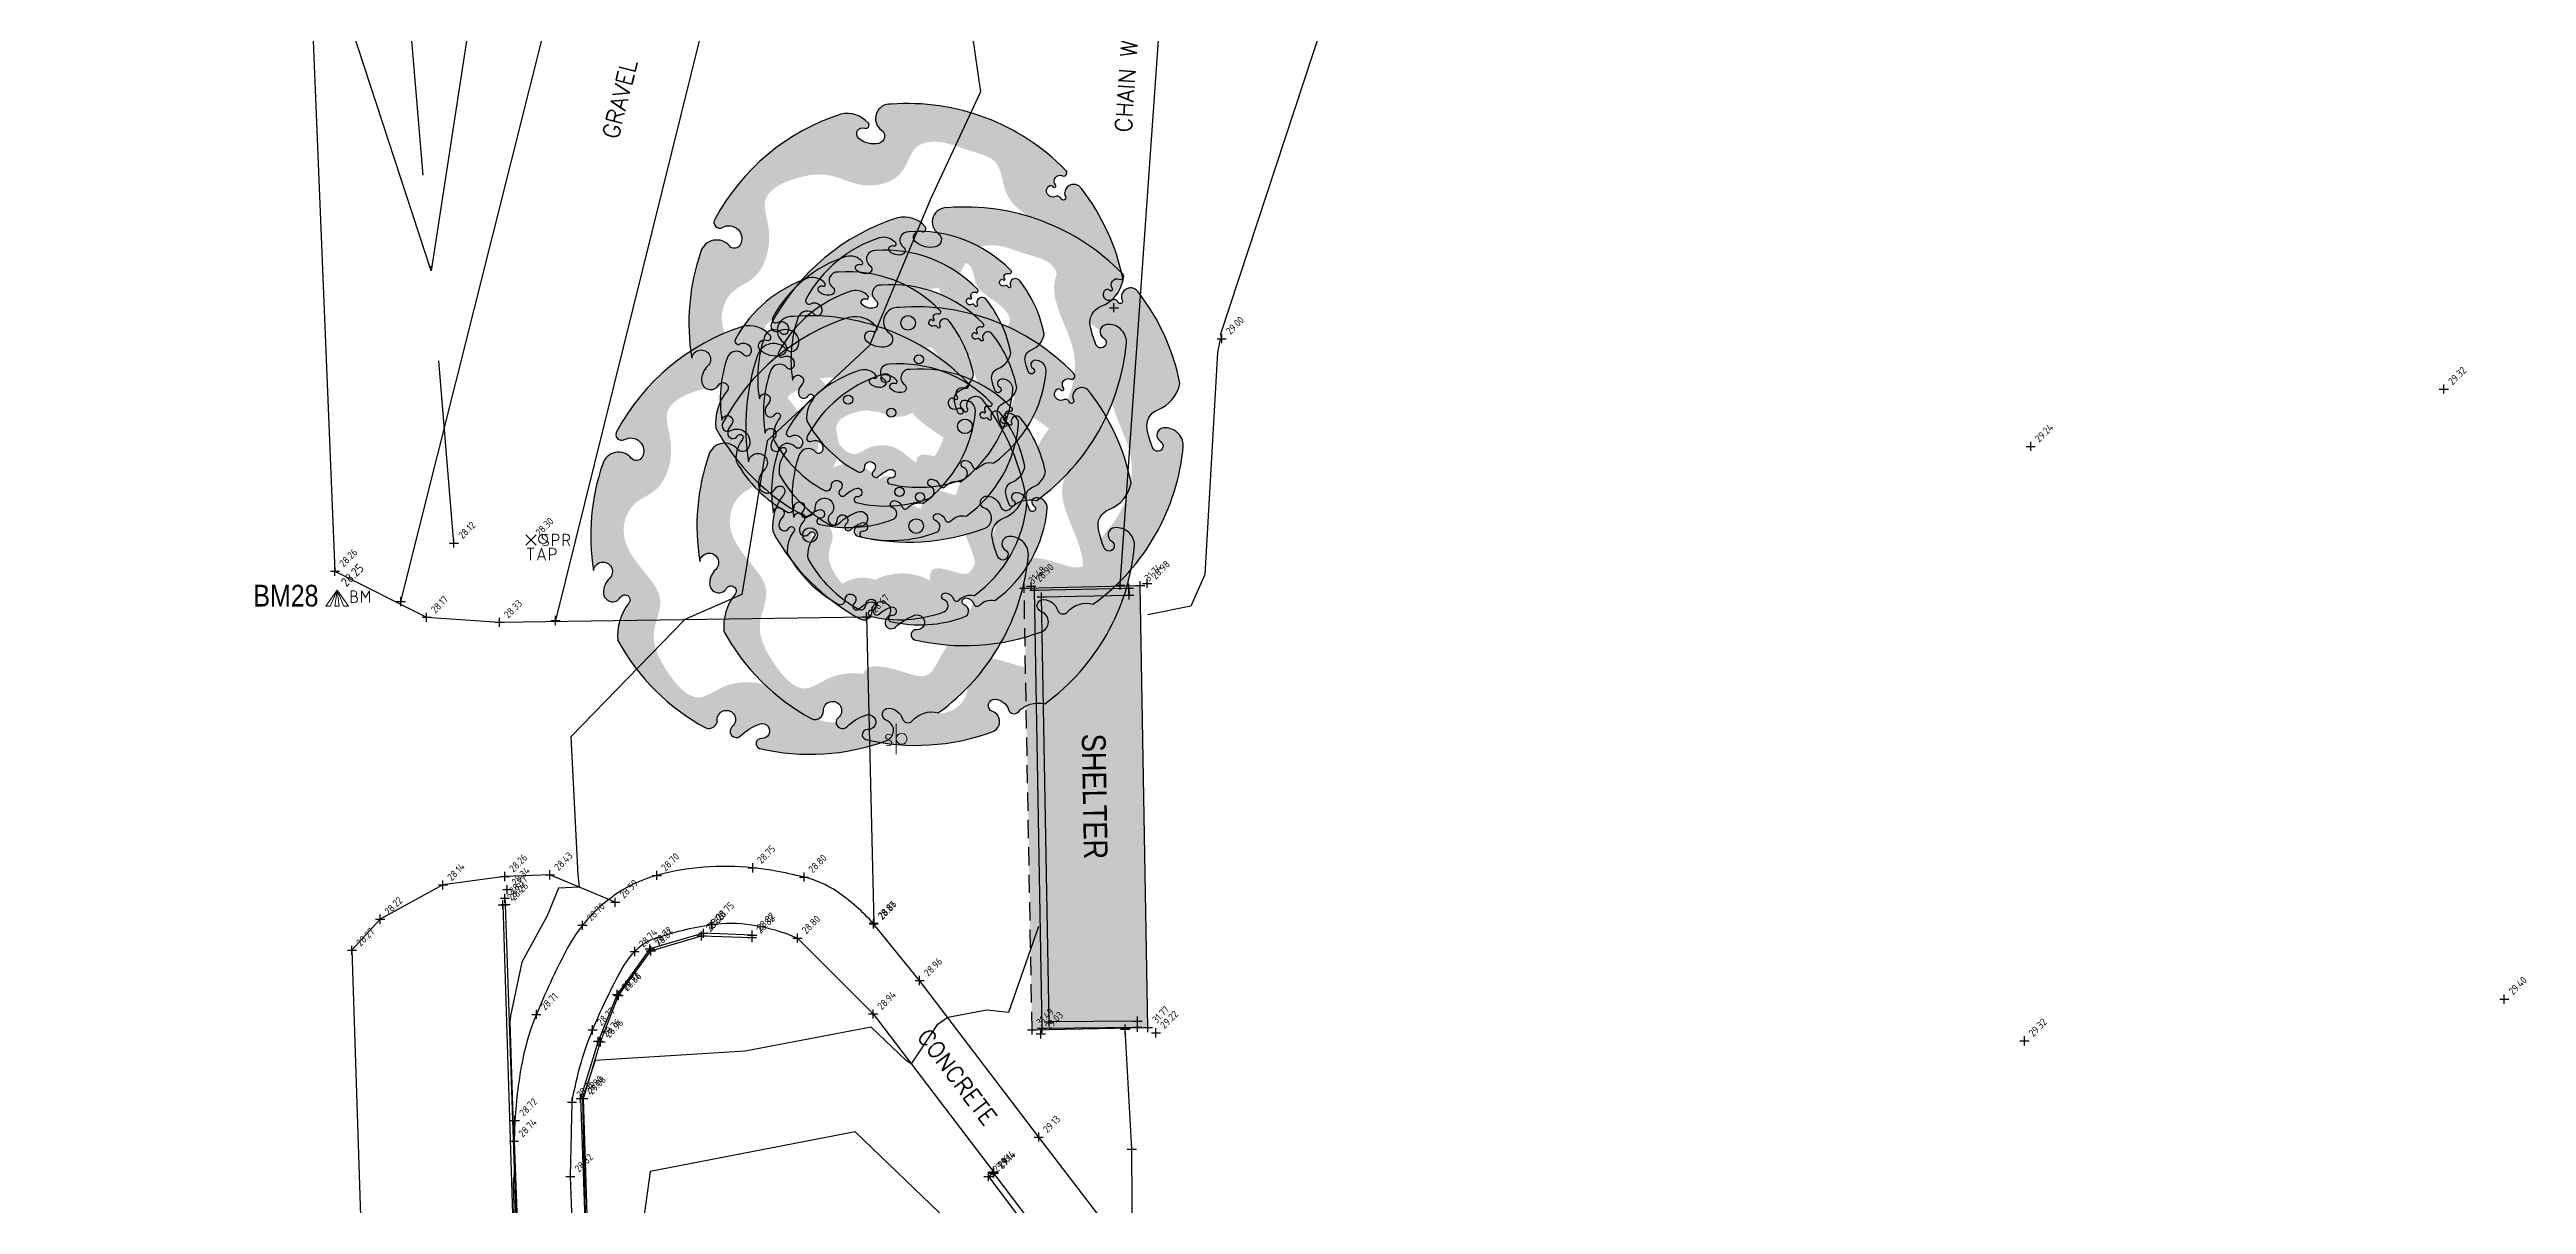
# Model space of a CAD drawing. Header units: metres. Extents: x 246075 to 247503, y 7418632 to 7419642.
# Drawn here: x 246446.5 to 246514.3, y 7418777 to 7418808.6 of the extents above; entities that cross this region are included whole.
import ezdxf
from ezdxf.enums import TextEntityAlignment as Align

# ---------------------------------------------------------------- set-up
doc = ezdxf.new("R2010")
doc.units = ezdxf.units.M
doc.linetypes.add('DASHDOT', pattern=[10, 5, -2.5, 0, -2.5])
doc.linetypes.add('DASHED', pattern=[0.75, 0.5, -0.25])
for name, color, linetype in [('-TEXT', 7, 'Continuous'), ('017_NAIL-L', 8, 'Continuous'), ('103_TOE_OF_BATTER', 37, 'DASHDOT'), ('103_TOE_OF_BATTER-L', 37, 'DASHDOT'), ('103_TOE_OF_BATTER-S', 37, 'DASHDOT'), ('104_EXISTING_SURFACE-L', 35, 'Continuous'), ('104_EXISTING_SURFACE-S', 35, 'Continuous'), ('201_SINGLE_TREE-H', 63, 'Continuous'), ('201_SINGLE_TREE-S', 96, 'Continuous'), ('321_INVERT_OF_PIPE-L', 84, 'Continuous'), ('321_INVERT_OF_PIPE-S', 84, 'Continuous'), ('403_EDGE_OF_BITUMEN', 8, 'Continuous'), ('403_EDGE_OF_BITUMEN-L', 8, 'Continuous'), ('403_EDGE_OF_BITUMEN-S', 8, 'Continuous'), ('405_EDGE_FORMATION', 33, 'Continuous'), ('405_EDGE_FORMATION-S', 33, 'Continuous'), ('410_PEDESTRIAN_PATH', 32, 'Continuous'), ('410_PEDESTRIAN_PATH-L', 32, 'Continuous'), ('410_PEDESTRIAN_PATH-S', 32, 'Continuous'), ('602_MINOR_BUILDING', 185, 'Continuous'), ('602_MINOR_BUILDING-S', 185, 'Continuous'), ('621_RETAIN_WALL_CONC', 45, 'STONEWALL'), ('621_RETAIN_WALL_CONC-L', 45, 'STONEWALL'), ('621_RETAIN_WALL_CONC-S', 45, 'STONEWALL'), ('622_RETAIN_WALL_WOOD', 45, 'STONEWALL'), ('622_RETAIN_WALL_WOOD-L', 45, 'STONEWALL'), ('622_RETAIN_WALL_WOOD-S', 45, 'STONEWALL'), ('640_EAVES', 227, 'Continuous'), ('640_EAVES-L', 227, 'Continuous'), ('640_EAVES-S', 227, 'Continuous'), ('642_ROOF_GUTTER', 155, 'DASHED'), ('642_ROOF_GUTTER-L', 153, 'Continuous'), ('642_ROOF_GUTTER-S', 153, 'Continuous'), ('903_FENCE', 24, 'FENCELINE'), ('903_FENCE-S', 24, 'Continuous'), ('EX-BENCHMARK', 7, 'Continuous'), ('EX-BENCHMARK_(SLS)', 8, 'Continuous'), ('EX-BUILDING_LINE', 150, 'Continuous'), ('EX-TRAFFIC_SIGN_(SLS)', 89, 'Continuous'), ('Surface_Contours_Major', 4, 'Continuous'), ('Surface_Contours_Minor', 253, 'Continuous')]:
    doc.layers.add(name, color=color, linetype=linetype)
for name, color, linetype, true_color in [('759_IRRIGATION', 7, 'Continuous', 0x0041ff), ('EX-SPRINKLER_(SLS)', 7, 'Continuous', 0x0041ff), ('EX-TAP_(SLS)', 7, 'Continuous', 0x0041ff)]:
    doc.layers.add(name, color=color, linetype=linetype, true_color=true_color)
doc.styles.add('BOLD', font='ARIALN.TTF')
doc.styles.add('ISO2.5', font='isocp.shx', dxfattribs={"height": 2.5})
doc.styles.get("Standard").update_dxf_attribs({"font": 'SIMPLEX.shx'})
doc.linetypes.add('FENCELINE', pattern='A,0.5,-0.2,["/",Standard,S=0.1,R=0,X=0,Y=-0.05],-0.25', length=0.95)
doc.linetypes.add('STONEWALL', pattern='A,0,-0.0625,[131,AECCLAND,S=1,R=0,X=0,Y=0],-0.06303', length=0.12553)

# ---------------------------------------------------------------- blocks, each defined once
blk = doc.blocks.new('BM')
at = {"color": 0, "linetype": 'Continuous', "lineweight": 13}
for p, q in [((0, 0), (-0.31, -0.437)), ((-0.186, -0.437), (0, 0)), ((0, 0), (-0.062, -0.437)), ((0, 0), (0.186, -0.437)), ((0.31, -0.437), (0, 0)), ((0, 0), (0.062, -0.437)), ((-0.31, -0.437), (-0.186, -0.437)), ((-0.062, -0.437), (0.062, -0.437)), ((0.186, -0.437), (0.31, -0.437)), ((0.472, -0.017), (0.383, -0.017)), ((0.383, -0.017), (0.383, -0.339)), ((0.472, -0.161), (0.383, -0.161)), ((0.383, -0.161), (0.389, -0.161)), ((0.383, -0.339), (0.472, -0.339)), ((0.383, -0.339), (0.389, -0.339)), ((0.522, -0.039), (0.472, -0.017)), ((0.472, -0.161), (0.522, -0.139)), ((0.516, -0.172), (0.472, -0.161)), ((0.472, -0.339), (0.516, -0.327)), ((0.549, -0.206), (0.516, -0.172)), ((0.516, -0.327), (0.549, -0.294)), ((0.544, -0.089), (0.522, -0.039)), ((0.522, -0.139), (0.544, -0.089)), ((0.56, -0.25), (0.549, -0.206)), ((0.549, -0.294), (0.56, -0.25)), ((0.671, -0.339), (0.671, -0.017)), ((0.671, -0.017), (0.776, -0.194)), ((0.776, -0.194), (0.887, -0.017)), ((0.887, -0.017), (0.887, -0.339))]:
    blk.add_line(p, q, dxfattribs=at)
blk = doc.blocks.new('CROSS')
at = {"color": 0, "linetype": 'Continuous'}
for p, q in [((-0.5, 0), (0.5, 0)), ((0, -0.5), (0, 0.5))]:
    blk.add_line(p, q, dxfattribs=at)
blk = doc.blocks.new('SP')
at = {"color": 0, "linetype": 'Continuous', "lineweight": 13}
for p, q in [((0.15, 0.423), (0.15, -0.406)), ((0.28, 0.165), (0.263, 0.104)), ((0.263, 0.104), (0.302, 0.059)), ((0.335, 0.192), (0.28, 0.165)), ((0.302, 0.059), (0.401, 0.004)), ((0.424, 0.176), (0.335, 0.192)), ((0.401, 0.004), (0.407, 0.004)), ((0.44, -0.04), (0.401, 0.004)), ((0.401, 0.004), (0.407, 0.004)), ((0.263, -0.096), (0.368, -0.129)), ((0.368, -0.129), (0.424, -0.101)), ((0.368, -0.129), (0.374, -0.129)), ((0.424, -0.101), (0.44, -0.04))]:
    blk.add_line(p, q, dxfattribs=at)
blk.add_circle((0, 0), 0.15, dxfattribs=at)
blk = doc.blocks.new('201T')
at = {"layer": '201_SINGLE_TREE-S'}
blk.add_circle((0, 0), 0.5, dxfattribs=at)
blk = doc.blocks.new('201C')
at = {"layer": '201_SINGLE_TREE-H', "transparency": 33554534}
h = blk.add_hatch(color=256, dxfattribs=at)
h.paths.add_polyline_path([(-0.3717, -0.3344, 0.222926), (0.0196, -0.4996, 0.770799), (0.0439, -0.4417, -0.650302), (0.0511, -0.4116, -0.234737), (0.0964, -0.4247, -0.847312), (0.0816, -0.4475, 0.78443), (0.0732, -0.4583, 0.276934), (0.1352, -0.4813, 0.193599), (0.4309, -0.2536, 0.800435), (0.4144, -0.2337, -0.75216), (0.3757, -0.1925, -0.528914), (0.4006, -0.1909, 0.594112), (0.4663, -0.1804, 0.123805), (0.4962, 0.0616, -1.41759), (0.4607, 0.0811, 0.206906), (0.4758, 0.1133, 0.759729), (0.4374, 0.1252, -1.073307), (0.4187, 0.1392, 0.194379), (0.4474, 0.2231, 0.144612), (0.2544, 0.4304, 0.53339), (0.2277, 0.4128, -1.592592), (0.1939, 0.4293, 1.030038), (0.1758, 0.4513, -0.10361), (0.1314, 0.4262, -1.238487), (0.1282, 0.4593, 0.884725), (0.1336, 0.4818, 0.147549), (-0.1551, 0.4753, 0.71725), (-0.1579, 0.4291, -0.864032), (-0.1646, 0.4015, -0.310704), (-0.1946, 0.4266, 0.58143), (-0.2167, 0.4321, -0.281558), (-0.2766, 0.4162), (-0.2775, 0.4159, 0.217121), (-0.4959, 0.0634), (-0.4959, 0.0634, 0.440011), (-0.4522, 0.021, 0.723973), (-0.4442, 0.0516, -1.384648), (-0.4262, 0.0659, -0.051107), (-0.4149, 0.0223, -0.361502), (-0.441, -0.0208, 0.256822), (-0.4937, -0.0791, 0.116166), (-0.4065, -0.2911, 0.67803), (-0.3682, -0.2843, 0.170035), (-0.3696, -0.274, -1.054701), (-0.3596, -0.2696, 0.431903), (-0.3468, -0.2749, -0.910728), (-0.3329, -0.2993, -0.42046), (-0.3418, -0.2976, 1.007885), (-0.3479, -0.3018, -0.766634), (-0.3646, -0.3216, 0.938602), (-0.3717, -0.3344)])
edge = h.paths.add_edge_path(flags=16)
edge.add_spline(control_points=[(-0.3177, 0.2468), (-0.303, 0.2628), (-0.2856, 0.2893), (-0.256, 0.3411), (-0.1928, 0.3155), (-0.0921, 0.286), (-0.1162, 0.3941), (-0.0359, 0.4462), (0.0392, 0.3985), (0.1028, 0.3299), (0.1957, 0.3214), (0.2784, 0.3804), (0.3442, 0.2961), (0.3785, 0.2147), (0.3303, 0.1307), (0.3915, 0.0592), (0.4378, -0.0139), (0.4055, -0.0919), (0.3459, -0.1091), (0.3102, -0.1666), (0.3057, -0.2282), (0.3286, -0.3091), (0.2408, -0.3447), (0.1647, -0.3496), (0.103, -0.3142), (0.0463, -0.3153), (0.0047, -0.3356), (-0.0139, -0.3682), (-0.0327, -0.4069), (-0.0927, -0.4151), (-0.1463, -0.3868), (-0.23, -0.3665), (-0.2245, -0.2773), (-0.2864, -0.2294), (-0.3344, -0.1941), (-0.3737, -0.1409), (-0.3276, -0.0866), (-0.344, -0.0009), (-0.3866, 0.0828), (-0.3665, 0.1796), (-0.3359, 0.2271), (-0.3177, 0.2468)], knot_values=[0, 0, 0, 0, 0.064972, 0.101243, 0.15652, 0.245586, 0.324463, 0.387907, 0.486094, 0.554514, 0.671826, 0.728629, 0.823661, 0.919885, 0.989953, 1.075257, 1.171704, 1.23593, 1.293575, 1.346478, 1.426142, 1.479146, 1.570817, 1.644481, 1.712561, 1.774901, 1.807, 1.846291, 1.885582, 1.928182, 2.007036, 2.074591, 2.151638, 2.226455, 2.293426, 2.340744, 2.397548, 2.47317, 2.587294, 2.673595, 2.754259, 2.754259, 2.754259, 2.754259], degree=3, periodic=0)
at = {"layer": '201_SINGLE_TREE-S'}
blk.add_lwpolyline([(-0.3717, -0.3344, 0.222926), (0.0196, -0.4996, 0.770799), (0.0439, -0.4417, -0.650302), (0.0511, -0.4116, -0.234737), (0.0964, -0.4247, -0.847312), (0.0816, -0.4475, 0.78443), (0.0732, -0.4583, 0.276934), (0.1352, -0.4813, 0.193599), (0.4309, -0.2536, 0.800435), (0.4144, -0.2337, -0.75216), (0.3757, -0.1925, -0.528914), (0.4006, -0.1909, 0.594112), (0.4663, -0.1804, 0.123805), (0.4962, 0.0616, -1.41759), (0.4607, 0.0811, 0.206906), (0.4758, 0.1133, 0.759729), (0.4374, 0.1252, -1.073307), (0.4187, 0.1392, 0.194379), (0.4474, 0.2231, 0.144612), (0.2544, 0.4304, 0.53339), (0.2277, 0.4128, -1.592592), (0.1939, 0.4293, 1.030038), (0.1758, 0.4513, -0.10361), (0.1314, 0.4262, -1.238487), (0.1282, 0.4593, 0.884725), (0.1336, 0.4818, 0.147549), (-0.1551, 0.4753, 0.71725), (-0.1579, 0.4291, -0.864032), (-0.1646, 0.4015, -0.310704), (-0.1946, 0.4266, 0.58143), (-0.2167, 0.4321, -0.281558), (-0.2766, 0.4162), (-0.2775, 0.4159, 0.217121), (-0.4959, 0.0634), (-0.4959, 0.0634, 0.440011), (-0.4522, 0.021, 0.723973), (-0.4442, 0.0516, -1.384648), (-0.4262, 0.0659, -0.051107), (-0.4149, 0.0223, -0.361502), (-0.441, -0.0208, 0.256822), (-0.4937, -0.0791, 0.116166), (-0.4065, -0.2911, 0.67803), (-0.3682, -0.2843, 0.170035), (-0.3696, -0.274, -1.054701), (-0.3596, -0.2696, 0.431903), (-0.3468, -0.2749, -0.910728), (-0.3329, -0.2993, -0.42046), (-0.3418, -0.2976, 1.007885), (-0.3479, -0.3018, -0.766634), (-0.3646, -0.3216, 0.938602), (-0.3717, -0.3344)], format="xyb", dxfattribs=at)
blk = doc.blocks.new('SPR')
at = {"color": 0, "linetype": 'Continuous', "lineweight": 13}
for p, q in [((-0.144, -0.144), (0.139, 0.139)), ((-0.141, 0.141), (0, 0)), ((0, 0), (0.141, -0.141)), ((0.315, 0.132), (0.298, 0.071)), ((0.298, 0.071), (0.337, 0.021)), ((0.37, 0.16), (0.315, 0.132)), ((0.337, 0.021), (0.437, -0.028)), ((0.459, 0.143), (0.37, 0.16)), ((0.586, -0.161), (0.586, 0.16)), ((0.586, 0.16), (0.675, 0.16)), ((0.675, 0.16), (0.681, 0.16)), ((0.719, 0.149), (0.675, 0.16)), ((0.675, 0.16), (0.681, 0.16)), ((0.753, 0.116), (0.719, 0.149)), ((0.719, -0.006), (0.753, 0.027)), ((0.769, 0.071), (0.753, 0.116)), ((0.753, 0.027), (0.769, 0.071)), ((0.875, -0.161), (0.875, 0.16)), ((0.875, 0.16), (0.963, 0.16)), ((0.963, 0.16), (0.969, 0.16)), ((1.007, 0.149), (0.963, 0.16)), ((0.963, 0.16), (0.969, 0.16)), ((1.041, 0.116), (1.007, 0.149)), ((1.007, -0.006), (1.041, 0.027)), ((1.052, 0.071), (1.041, 0.116)), ((1.041, 0.027), (1.052, 0.071)), ((0.298, -0.128), (0.409, -0.161)), ((0.409, -0.161), (0.464, -0.134)), ((0.409, -0.161), (0.415, -0.161)), ((0.437, -0.028), (0.442, -0.028)), ((0.476, -0.078), (0.437, -0.028)), ((0.437, -0.028), (0.442, -0.028)), ((0.464, -0.134), (0.476, -0.078)), ((0.675, -0.017), (0.586, -0.017)), ((0.586, -0.017), (0.592, -0.017)), ((0.675, -0.017), (0.719, -0.006)), ((0.963, -0.017), (0.875, -0.017)), ((0.875, -0.017), (0.88, -0.017)), ((0.963, -0.017), (1.007, -0.006)), ((0.985, -0.017), (1.052, -0.161)), ((1.052, -0.161), (1.057, -0.161))]:
    blk.add_line(p, q, dxfattribs=at)
blk = doc.blocks.new('TAP')
at = {"color": 0, "linetype": 'Continuous', "lineweight": 13}
for p, q in [((-0.433, -0.255), (-0.255, -0.255)), ((-0.344, -0.576), (-0.344, -0.255)), ((-0.344, -0.255), (-0.338, -0.255)), ((-0.255, -0.255), (-0.25, -0.255)), ((-0.144, -0.576), (-0.039, -0.255)), ((0.038, -0.487), (-0.111, -0.487)), ((-0.111, -0.487), (-0.106, -0.487)), ((-0.039, -0.255), (0.072, -0.576)), ((0.072, -0.576), (0.077, -0.576)), ((0.177, -0.576), (0.177, -0.255)), ((0.177, -0.255), (0.271, -0.255)), ((0.271, -0.432), (0.177, -0.432)), ((0.177, -0.432), (0.182, -0.432)), ((0.271, -0.255), (0.277, -0.255)), ((0.315, -0.266), (0.271, -0.255)), ((0.271, -0.255), (0.277, -0.255)), ((0.271, -0.432), (0.315, -0.421)), ((0.349, -0.299), (0.315, -0.266)), ((0.315, -0.421), (0.349, -0.388)), ((0.36, -0.343), (0.349, -0.299)), ((0.349, -0.388), (0.36, -0.343))]:
    blk.add_line(p, q, dxfattribs=at)
blk.add_circle((0, 0), 0.125, dxfattribs=at)
blk = doc.blocks.new('GR')
at = {"layer": '-TEXT'}
blk.add_text('GRAVEL', height=0.45, dxfattribs=at).set_placement((0.042, -0.219), align=Align.CENTER)
blk = doc.blocks.new('C')
at = {"layer": '-TEXT'}
blk.add_text('CONCRETE', height=0.45, dxfattribs=at).set_placement((-0.001, -0.23), align=Align.CENTER)

msp = doc.modelspace()

# ---------------------------------------------------------------- hatches: boundary and pattern name
at = {"layer": 'EX-BUILDING_LINE'}
h = msp.add_hatch(color=9, dxfattribs=at)
h.dxf.hatch_style = 1
h.paths.add_polyline_path([(246476.526, 7418781.875), (246476.315, 7418793.965), (246473.138, 7418793.896), (246473.354, 7418781.807)])

# ---------------------------------------------------------------- linework, layer by layer
at = {"layer": '103_TOE_OF_BATTER'}
msp.add_lwpolyline([(246457.535, 7418795.129), (246456.348, 7418809.305), (246455.754, 7418827.327), (246455.014, 7418845.695), (246454.172, 7418863.82), (246453.747, 7418881.107), (246453.378, 7418897.754), (246452.859, 7418914.346), (246452.394, 7418933.136), (246452.07, 7418942.908), (246451.408, 7418949.401), (246451.03, 7418953.1), (246450.684, 7418953.9), (246446.466, 7418963.662)], dxfattribs=at)
at = {"layer": '403_EDGE_OF_BITUMEN'}
for p, q in [((246453.67, 7418809.094), (246454.277, 7418794.361)), ((246454.277, 7418794.361), (246456.786, 7418793.099)), ((246456.786, 7418793.099), (246458.784, 7418792.962)), ((246458.784, 7418792.962), (246468.828, 7418793.109)), ((246468.828, 7418793.109), (246469.022, 7418784.729)), ((246458.928, 7418786.007), (246457.234, 7418785.776)), ((246460.16, 7418786.051), (246458.928, 7418786.007)), ((246461.949, 7418785.3), (246460.16, 7418786.051)), ((246457.234, 7418785.776), (246455.514, 7418784.839)), ((246455.514, 7418784.839), (246454.743, 7418783.987)), ((246454.743, 7418783.987), (246455.434, 7418762.64))]:
    msp.add_line(p, q, dxfattribs=at)
at = {"layer": '405_EDGE_FORMATION'}
for p, q in [((246456.082, 7418793.527), (246460.101, 7418809.549)), ((246464.285, 7418809.014), (246460.315, 7418793.012))]:
    msp.add_line(p, q, dxfattribs=at)
at = {"layer": '410_PEDESTRIAN_PATH'}
for p, q in [((246470.278, 7418783.161), (246469.02, 7418784.709)), ((246466.936, 7418784.322), (246469.006, 7418782.245)), ((246473.539, 7418778.877), (246470.278, 7418783.161)), ((246469.006, 7418782.245), (246472.298, 7418777.921)), ((246460.721, 7418777.801), (246460.765, 7418779.83)), ((246459.203, 7418779.328), (246459.18, 7418778.761)), ((246459.18, 7418778.761), (246459.769, 7418763.053)), ((246475.903, 7418775.793), (246473.539, 7418778.877)), ((246461.311, 7418763.083), (246460.721, 7418777.801))]:
    msp.add_line(p, q, dxfattribs=at)
for points in [[(246469.02, 7418784.709, 0.063914), (246468.003, 7418785.601, 0.08956), (246467.115, 7418785.99, 0.013888), (246466.295, 7418786.163, 0.01979), (246465.712, 7418786.245, 0.044848), (246464.37, 7418786.259, 0.046252), (246463.087, 7418786.037, 0.082013), (246461.992, 7418785.537, 0.077266), (246461.053, 7418784.671, 0.048193), (246460.592, 7418783.959, 0.021435), (246459.789, 7418782.234, 0.048444), (246459.417, 7418781.015, 0.036279), (246459.203, 7418779.328)], [(246460.765, 7418779.83, -0.024644), (246461.021, 7418780.931, -0.02994), (246461.329, 7418781.809, -0.023889), (246462.079, 7418783.383, -0.059913), (246462.48, 7418783.954, -0.12603), (246462.999, 7418784.3, -0.047451), (246464.583, 7418784.691, -0.075984), (246465.682, 7418784.687, -0.063823), (246466.936, 7418784.322)]]:
    msp.add_lwpolyline(points, format="xyb", dxfattribs=at)
at = {"layer": '602_MINOR_BUILDING'}
for p, q in [((246473.419, 7418793.841), (246476.007, 7418793.897)), ((246473.632, 7418781.857), (246473.419, 7418793.841)), ((246473.618, 7418793.656), (246476.014, 7418793.708)), ((246473.823, 7418782.027), (246473.618, 7418793.656)), ((246476.007, 7418793.897), (246476.014, 7418793.708)), ((246473.632, 7418781.857), (246476.238, 7418781.884)), ((246476.241, 7418782.052), (246473.823, 7418782.027)), ((246476.238, 7418781.884), (246476.241, 7418782.052))]:
    msp.add_line(p, q, dxfattribs=at)
at = {"layer": '621_RETAIN_WALL_CONC'}
for p, q in [((246472.31, 7418777.891), (246472.163, 7418777.796)), ((246472.163, 7418777.796), (246474.15, 7418775.159)), ((246474.329, 7418775.22), (246472.31, 7418777.891))]:
    msp.add_line(p, q, dxfattribs=at)
at = {"layer": '622_RETAIN_WALL_WOOD'}
for p, q in [((246458.948, 7418785.236), (246458.87, 7418785.233)), ((246458.87, 7418785.233), (246459.572, 7418763.051)), ((246459.703, 7418763.061), (246458.948, 7418785.236)), ((246462.896, 7418784.023), (246461.998, 7418782.781)), ((246462.038, 7418782.75), (246462.923, 7418783.972)), ((246464.361, 7418784.453), (246462.896, 7418784.023)), ((246462.923, 7418783.972), (246464.311, 7418784.38)), ((246464.311, 7418784.38), (246465.691, 7418784.333)), ((246465.697, 7418784.405), (246464.361, 7418784.453)), ((246465.691, 7418784.333), (246465.697, 7418784.405)), ((246461.998, 7418782.781), (246461.479, 7418781.497)), ((246461.548, 7418781.48), (246462.038, 7418782.75)), ((246461.479, 7418781.497), (246461, 7418779.934)), ((246461.077, 7418779.929), (246461.548, 7418781.48)), ((246461, 7418779.934), (246461.586, 7418762.934)), ((246461.64, 7418762.947), (246461.077, 7418779.929))]:
    msp.add_line(p, q, dxfattribs=at)
at = {"layer": '640_EAVES'}
for p, q in [((246473.138, 7418793.896), (246476.315, 7418793.965)), ((246476.526, 7418781.875), (246476.315, 7418793.965)), ((246473.354, 7418781.807), (246476.526, 7418781.875))]:
    msp.add_line(p, q, dxfattribs=at)
at = {"layer": '642_ROOF_GUTTER'}
msp.add_line((246473.354, 7418781.807), (246473.138, 7418793.896), dxfattribs=at)
at = {"layer": '903_FENCE'}
for p, q in [((246475.766, 7418793.975), (246478.121, 7418827.531)), ((246476.086, 7418778.543), (246475.902, 7418781.829)), ((246476.108, 7418775.326), (246476.086, 7418778.543))]:
    msp.add_line(p, q, dxfattribs=at)
at = {"layer": 'Surface_Contours_Major'}
for points, elevation in [([(246503.28, 7418907.078), (246504.265, 7418896.818), (246504.208, 7418894.259), (246504.186, 7418884.897), (246504.593, 7418882.932), (246504.098, 7418876.414), (246501.593, 7418870.913), (246502.19, 7418863.743), (246499.642, 7418851.548), (246496.302, 7418841.468), (246493.021, 7418837.566), (246490.898, 7418828.676), (246486.715, 7418822.979), (246482.37, 7418814.641), (246482.039, 7418811.567), (246478.516, 7418800.847), (246478.532, 7418800.736), (246478.496, 7418800.659), (246478.431, 7418800.348), (246478.082, 7418794.271), (246477.704, 7418793.401), (246476.521, 7418793.164)], 29), ([(246457.995, 7418809.638), (246456.913, 7418802.574), (246454.748, 7418809.18)], 28), ([(246473.533, 7418784.638), (246472.714, 7418782.285), (246472.121, 7418782.351), (246471.05, 7418782.148), (246470.752, 7418781.935), (246470.047, 7418780.879), (246469.913, 7418780.968), (246468.951, 7418781.887), (246465.506, 7418781.223), (246461.395, 7418780.975), (246461.176, 7418780.314), (246461.055, 7418779.931), (246461.147, 7418776.044)], 29)]:
    msp.add_lwpolyline(points, dxfattribs=dict(at, elevation=elevation))
at = {"layer": 'Surface_Contours_Minor'}
for points, elevation in [([(246471.558, 7418810.123), (246471.941, 7418807.473), (246470.566, 7418804.518), (246468.905, 7418800.538), (246466.107, 7418797.927), (246465.411, 7418793.721), (246463.849, 7418793.037), (246460.733, 7418789.826), (246460.926, 7418786.048), (246460.96, 7418785.716), (246460.396, 7418785.689), (246460.081, 7418784.933), (246459.39, 7418783.661), (246459.079, 7418782.196), (246459.063, 7418782.033), (246459.194, 7418778.011), (246459.157, 7418777.609), (246459.519, 7418764.743), (246459.166, 7418764.813), (246455.163, 7418771.032)], 28.5), ([(246471.044, 7418776.596), (246468.51, 7418779.017), (246462.906, 7418777.938), (246461.485, 7418767.635)], 29.5)]:
    msp.add_lwpolyline(points, dxfattribs=dict(at, elevation=elevation))

# ---------------------------------------------------------------- block references
at = {"layer": '-TEXT'}
for name, p, rotation in [('GR', (246462.067, 7418807.233), 76.06629614708964), ('C', (246471.309, 7418780.526), 307.2905219132846)]:
    msp.add_blockref(name, p, dxfattribs=dict(at, rotation=rotation))
at = {"layer": '103_TOE_OF_BATTER-S', "xscale": 0.25, "yscale": 0.25, "zscale": 0.25}
msp.add_blockref('CROSS', (246457.535, 7418795.129), dxfattribs=at)
at = {"layer": '104_EXISTING_SURFACE-S', "xscale": 0.25, "yscale": 0.25, "zscale": 0.25}
for p in [(246478.545, 7418800.722), (246511.994, 7418799.343), (246500.686, 7418797.775), (246473.331, 7418793.948), (246476.504, 7418794.026), (246513.646, 7418782.651), (246473.596, 7418781.701), (246476.745, 7418781.727), (246500.516, 7418781.511)]:
    msp.add_blockref('CROSS', p, dxfattribs=at)
at = {"layer": '201_SINGLE_TREE-S', "rotation": 182.2}
for name, p, xscale, yscale, zscale in [('201C', (246469.964, 7418801.155), 12, 12, 12), ('201C', (246471.519, 7418798.324), 12, 12, 12), ('201C', (246470.258, 7418800.155), 7, 7, 7), ('201C', (246469.346, 7418799.643), 7, 7, 7), ('201C', (246468.323, 7418799.054), 7, 7, 7), ('201C', (246469.503, 7418798.7), 7, 7, 7), ('201C', (246467.279, 7418795.349), 12, 12, 12), ('201C', (246470.184, 7418795.594), 12, 12, 12), ('201T', (246469.964, 7418801.155), 0.4, 0.4, 0.4), ('201C', (246469.727, 7418796.532), 7, 7, 7), ('201T', (246470.258, 7418800.155), 0.25, 0.25, 0.25), ('201C', (246470.287, 7418796.392), 7, 7, 7), ('201T', (246469.346, 7418799.643), 0.25, 0.25, 0.25), ('201T', (246468.323, 7418799.054), 0.25, 0.25, 0.25), ('201T', (246469.503, 7418798.7), 0.25, 0.25, 0.25), ('201T', (246471.519, 7418798.324), 0.4, 0.4, 0.4), ('201T', (246469.727, 7418796.532), 0.25, 0.25, 0.25), ('201T', (246470.287, 7418796.392), 0.25, 0.25, 0.25), ('201T', (246467.279, 7418795.349), 0.4, 0.4, 0.4), ('201T', (246470.184, 7418795.594), 0.4, 0.4, 0.4)]:
    msp.add_blockref(name, p, dxfattribs=dict(at, xscale=xscale, yscale=yscale, zscale=zscale))
at = {"layer": '321_INVERT_OF_PIPE-S', "xscale": 0.25, "yscale": 0.25, "zscale": 0.25}
for p in [(246458.929, 7418785.411), (246458.993, 7418785.646)]:
    msp.add_blockref('CROSS', p, dxfattribs=at)
at = {"layer": '403_EDGE_OF_BITUMEN-S', "xscale": 0.25, "yscale": 0.25, "zscale": 0.25}
for p in [(246454.277, 7418794.361), (246456.786, 7418793.099), (246458.784, 7418792.962), (246468.828, 7418793.109), (246457.234, 7418785.776), (246458.928, 7418786.007), (246460.16, 7418786.051), (246461.949, 7418785.3), (246455.514, 7418784.839), (246469.022, 7418784.729), (246454.743, 7418783.987)]:
    msp.add_blockref('CROSS', p, dxfattribs=at)
at = {"layer": '405_EDGE_FORMATION-S', "xscale": 0.25, "yscale": 0.25, "zscale": 0.25}
for p in [(246456.082, 7418793.527), (246460.315, 7418793.012)]:
    msp.add_blockref('CROSS', p, dxfattribs=at)
at = {"layer": '410_PEDESTRIAN_PATH-S', "xscale": 0.25, "yscale": 0.25, "zscale": 0.25}
for p in [(246463.087, 7418786.037), (246465.712, 7418786.245), (246467.115, 7418785.99), (246461.053, 7418784.671), (246464.583, 7418784.691), (246469.02, 7418784.709), (246462.48, 7418783.954), (246466.936, 7418784.322), (246470.278, 7418783.161), (246459.789, 7418782.234), (246461.329, 7418781.809), (246469.006, 7418782.245), (246460.765, 7418779.83), (246459.203, 7418779.328), (246459.18, 7418778.761), (246473.539, 7418778.877), (246460.721, 7418777.801), (246472.298, 7418777.921)]:
    msp.add_blockref('CROSS', p, dxfattribs=at)
at = {"layer": '602_MINOR_BUILDING-S', "xscale": 0.25, "yscale": 0.25, "zscale": 0.25}
for p in [(246476.007, 7418793.897), (246473.419, 7418793.841), (246473.618, 7418793.656), (246476.014, 7418793.708), (246473.632, 7418781.857), (246473.823, 7418782.027), (246476.238, 7418781.884), (246476.241, 7418782.052)]:
    msp.add_blockref('CROSS', p, dxfattribs=at)
at = {"layer": '621_RETAIN_WALL_CONC-S', "xscale": 0.25, "yscale": 0.25, "zscale": 0.25}
for p in [(246472.163, 7418777.796), (246472.31, 7418777.891)]:
    msp.add_blockref('CROSS', p, dxfattribs=at)
at = {"layer": '622_RETAIN_WALL_WOOD-S', "xscale": 0.25, "yscale": 0.25, "zscale": 0.25}
for p in [(246458.87, 7418785.233), (246458.948, 7418785.236), (246464.361, 7418784.453), (246465.697, 7418784.405), (246462.896, 7418784.023), (246462.923, 7418783.972), (246464.311, 7418784.38), (246465.691, 7418784.333), (246461.998, 7418782.781), (246462.038, 7418782.75), (246461.479, 7418781.497), (246461.548, 7418781.48), (246461, 7418779.934), (246461.077, 7418779.929)]:
    msp.add_blockref('CROSS', p, dxfattribs=at)
at = {"layer": '640_EAVES-S', "xscale": 0.25, "yscale": 0.25, "zscale": 0.25}
for p in [(246476.315, 7418793.965), (246476.526, 7418781.875)]:
    msp.add_blockref('CROSS', p, dxfattribs=at)
at = {"layer": '642_ROOF_GUTTER-S', "xscale": 0.25, "yscale": 0.25, "zscale": 0.25}
for p in [(246473.138, 7418793.896), (246473.354, 7418781.807)]:
    msp.add_blockref('CROSS', p, dxfattribs=at)
at = {"layer": '903_FENCE-S', "xscale": 0.25, "yscale": 0.25, "zscale": 0.25}
for p in [(246475.596, 7418801.568), (246475.766, 7418793.975), (246475.902, 7418781.829), (246476.086, 7418778.543)]:
    msp.add_blockref('CROSS', p, dxfattribs=at)
at = {"layer": 'EX-BENCHMARK_(SLS)'}
msp.add_blockref('BM', (246454.335, 7418793.838), dxfattribs=at)
at = {"layer": 'EX-SPRINKLER_(SLS)'}
msp.add_blockref('SPR', (246459.646, 7418795.213), dxfattribs=at)
at = {"layer": 'EX-TAP_(SLS)'}
msp.add_blockref('TAP', (246459.969, 7418795.242), dxfattribs=at)
at = {"layer": 'EX-TRAFFIC_SIGN_(SLS)', "rotation": 180}
msp.add_blockref('SP', (246469.784, 7418789.773), dxfattribs=at)

# ---------------------------------------------------------------- texts
at = {"layer": '-TEXT'}
msp.add_text('CHAIN WIRE MESH FENCE', height=0.45, rotation=85.98483, dxfattribs=at).set_placement((246476.338, 7418810.153), align=Align.CENTER)
at = {"layer": '-TEXT', "style": 'BOLD'}
msp.add_text('SHELTER', height=0.65, rotation=271.00404, dxfattribs=at).set_placement((246474.746, 7418788.191), align=Align.CENTER)
at = {"layer": '017_NAIL-L', "style": 'ISO2.5'}
msp.add_text('28.25', height=0.25, rotation=45, dxfattribs=at).set_placement((246454.503, 7418794.005), align=Align.MIDDLE_LEFT)
at = {"layer": '103_TOE_OF_BATTER-L', "style": 'ISO2.5'}
msp.add_text('28.12', height=0.2, rotation=45, dxfattribs=at).set_placement((246457.703, 7418795.297), align=Align.MIDDLE_LEFT)
at = {"layer": '104_EXISTING_SURFACE-L', "style": 'ISO2.5'}
for s, p in [('29.00', (246478.712, 7418800.89)), ('29.32', (246512.161, 7418799.51)), ('29.24', (246500.853, 7418797.943)), ('28.90', (246473.499, 7418794.116)), ('28.98', (246476.671, 7418794.193)), ('29.40', (246513.813, 7418782.819)), ('29.03', (246473.763, 7418781.868)), ('29.22', (246476.912, 7418781.895)), ('29.32', (246500.684, 7418781.678))]:
    msp.add_text(s, height=0.2, rotation=45, dxfattribs=at).set_placement(p, align=Align.MIDDLE_LEFT)
at = {"layer": '321_INVERT_OF_PIPE-L', "style": 'ISO2.5'}
for s, p in [('28.37', (246459.096, 7418785.579)), ('28.34', (246459.16, 7418785.814))]:
    msp.add_text(s, height=0.2, rotation=45, dxfattribs=at).set_placement(p, align=Align.MIDDLE_LEFT)
at = {"layer": '403_EDGE_OF_BITUMEN-L', "style": 'ISO2.5'}
for s, p in [('28.26', (246454.444, 7418794.528)), ('28.17', (246456.953, 7418793.266)), ('28.33', (246458.951, 7418793.129)), ('28.67', (246468.995, 7418793.277)), ('28.26', (246459.095, 7418786.175)), ('28.43', (246460.328, 7418786.219)), ('28.14', (246457.401, 7418785.943)), ('28.59', (246462.116, 7418785.467)), ('28.22', (246455.681, 7418785.007)), ('28.86', (246469.189, 7418784.896)), ('28.27', (246454.911, 7418784.154))]:
    msp.add_text(s, height=0.2, rotation=45, dxfattribs=at).set_placement(p, align=Align.MIDDLE_LEFT)
at = {"layer": '410_PEDESTRIAN_PATH-L', "style": 'ISO2.5'}
for s, p in [('28.70', (246463.255, 7418786.204)), ('28.75', (246465.879, 7418786.412)), ('28.80', (246467.283, 7418786.158)), ('28.70', (246461.221, 7418784.839)), ('28.75', (246464.75, 7418784.859)), ('28.87', (246469.187, 7418784.876)), ('28.74', (246462.648, 7418784.121)), ('28.80', (246467.104, 7418784.489)), ('28.96', (246470.446, 7418783.328)), ('28.71', (246459.956, 7418782.401)), ('28.94', (246469.173, 7418782.412)), ('28.77', (246461.496, 7418781.976)), ('28.76', (246460.933, 7418779.998)), ('28.72', (246459.37, 7418779.496)), ('28.74', (246459.347, 7418778.928)), ('29.13', (246473.706, 7418779.044)), ('28.82', (246460.888, 7418777.969)), ('29.14', (246472.465, 7418778.089))]:
    msp.add_text(s, height=0.2, rotation=45, dxfattribs=at).set_placement(p, align=Align.MIDDLE_LEFT)
at = {"layer": '621_RETAIN_WALL_CONC-L', "style": 'ISO2.5'}
for s, p in [('29.14', (246472.477, 7418778.058)), ('29.16', (246472.331, 7418777.963))]:
    msp.add_text(s, height=0.2, rotation=45, dxfattribs=at).set_placement(p, align=Align.MIDDLE_LEFT)
at = {"layer": '622_RETAIN_WALL_WOOD-L', "style": 'ISO2.5'}
for s, p in [('28.24', (246459.037, 7418785.4)), ('28.26', (246459.115, 7418785.404)), ('28.72', (246463.063, 7418784.191)), ('28.81', (246463.09, 7418784.14)), ('28.86', (246464.478, 7418784.547)), ('28.70', (246464.528, 7418784.621)), ('28.82', (246465.858, 7418784.501)), ('28.82', (246465.865, 7418784.573)), ('28.72', (246462.165, 7418782.948)), ('28.88', (246462.206, 7418782.918)), ('28.76', (246461.646, 7418781.665)), ('28.96', (246461.715, 7418781.647)), ('28.80', (246461.167, 7418780.101)), ('29.08', (246461.244, 7418780.097))]:
    msp.add_text(s, height=0.2, rotation=45, dxfattribs=at).set_placement(p, align=Align.MIDDLE_LEFT)
at = {"layer": '640_EAVES-L', "style": 'ISO2.5'}
for s, p in [('31.74', (246476.482, 7418794.133)), ('31.77', (246476.694, 7418782.043))]:
    msp.add_text(s, height=0.2, rotation=45, dxfattribs=at).set_placement(p, align=Align.MIDDLE_LEFT)
at = {"layer": '642_ROOF_GUTTER-L', "style": 'ISO2.5'}
for s, p in [('31.48', (246473.305, 7418794.064)), ('31.49', (246473.521, 7418781.975))]:
    msp.add_text(s, height=0.2, rotation=45, dxfattribs=at).set_placement(p, align=Align.MIDDLE_LEFT)
at = {"layer": '759_IRRIGATION', "style": 'ISO2.5'}
msp.add_text('28.30', height=0.2, rotation=45, dxfattribs=at).set_placement((246459.814, 7418795.38), align=Align.MIDDLE_LEFT)
at = {"layer": 'EX-BENCHMARK', "color": 2, "style": 'BOLD'}
msp.add_text('BM28', height=0.595, dxfattribs=at).set_placement((246452.936, 7418793.691), align=Align.MIDDLE)

doc.saveas('drawing.dxf')
